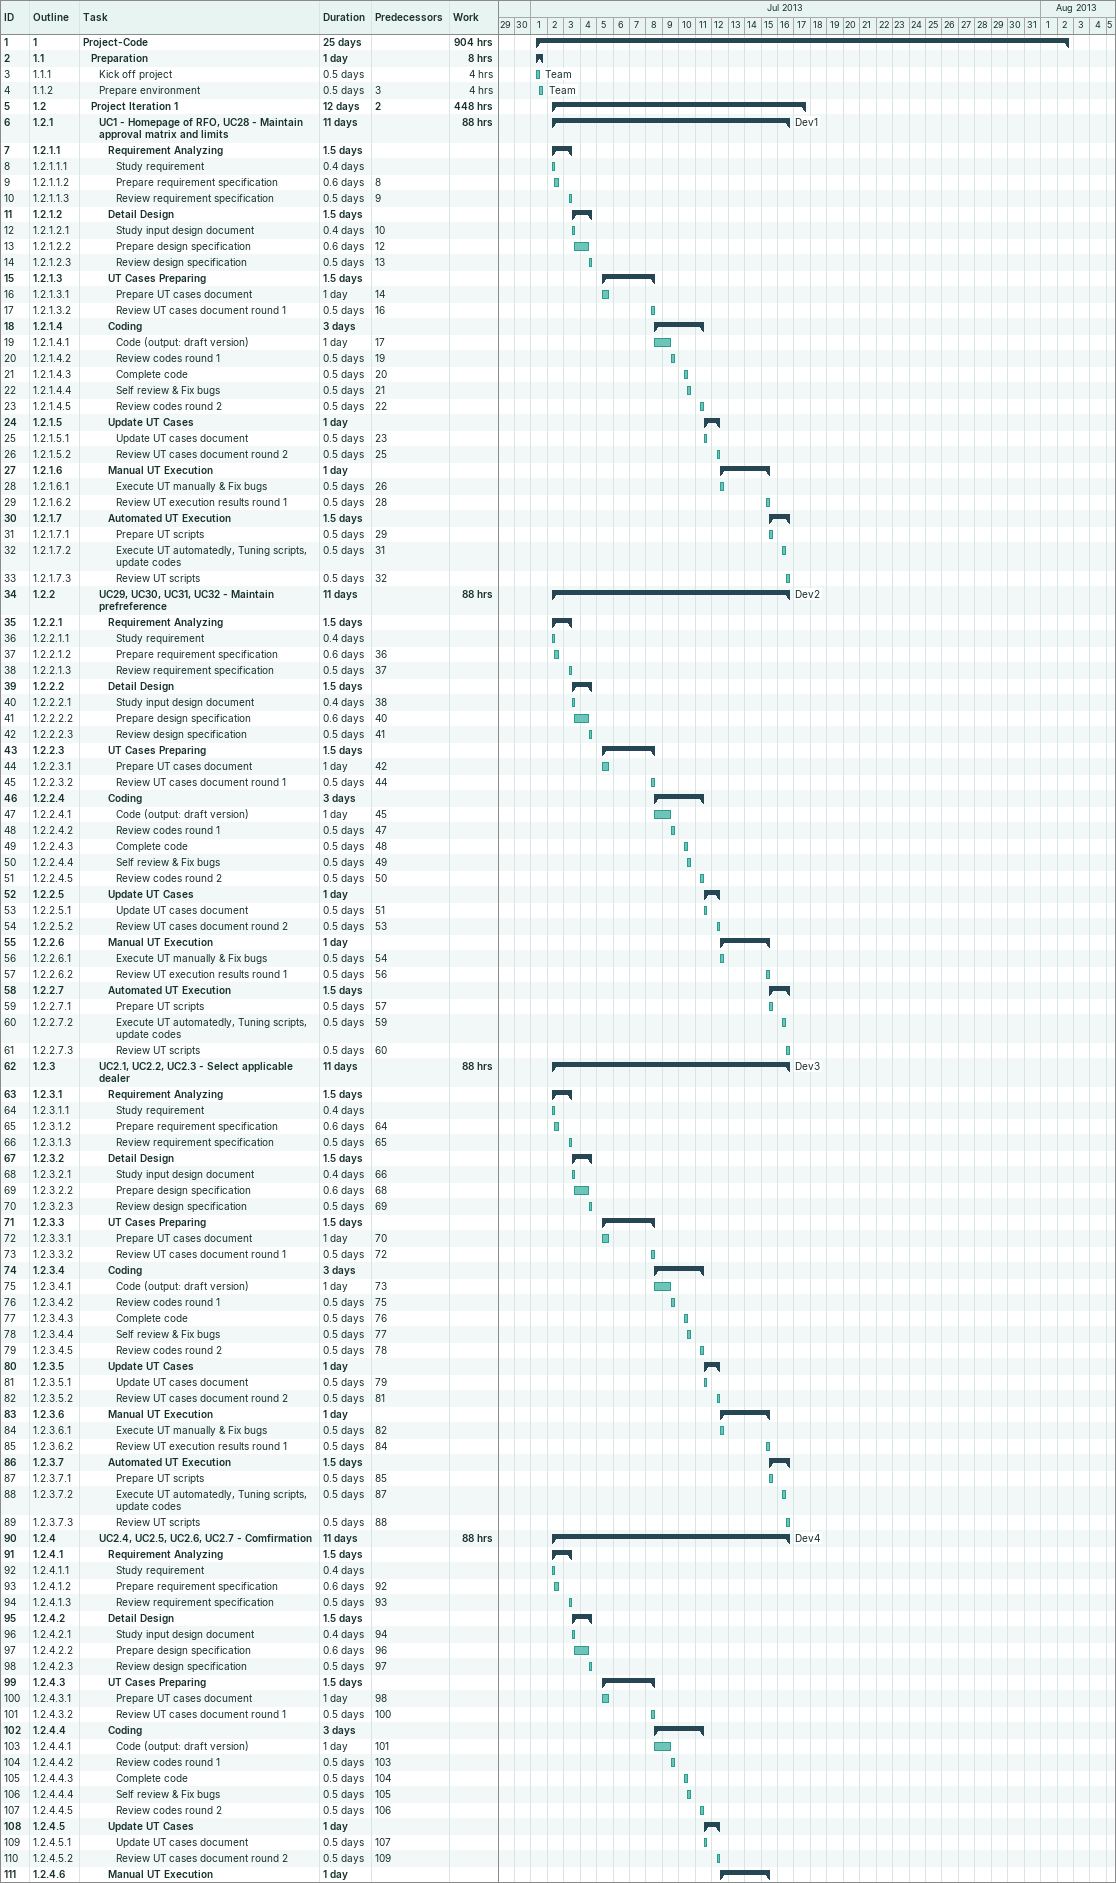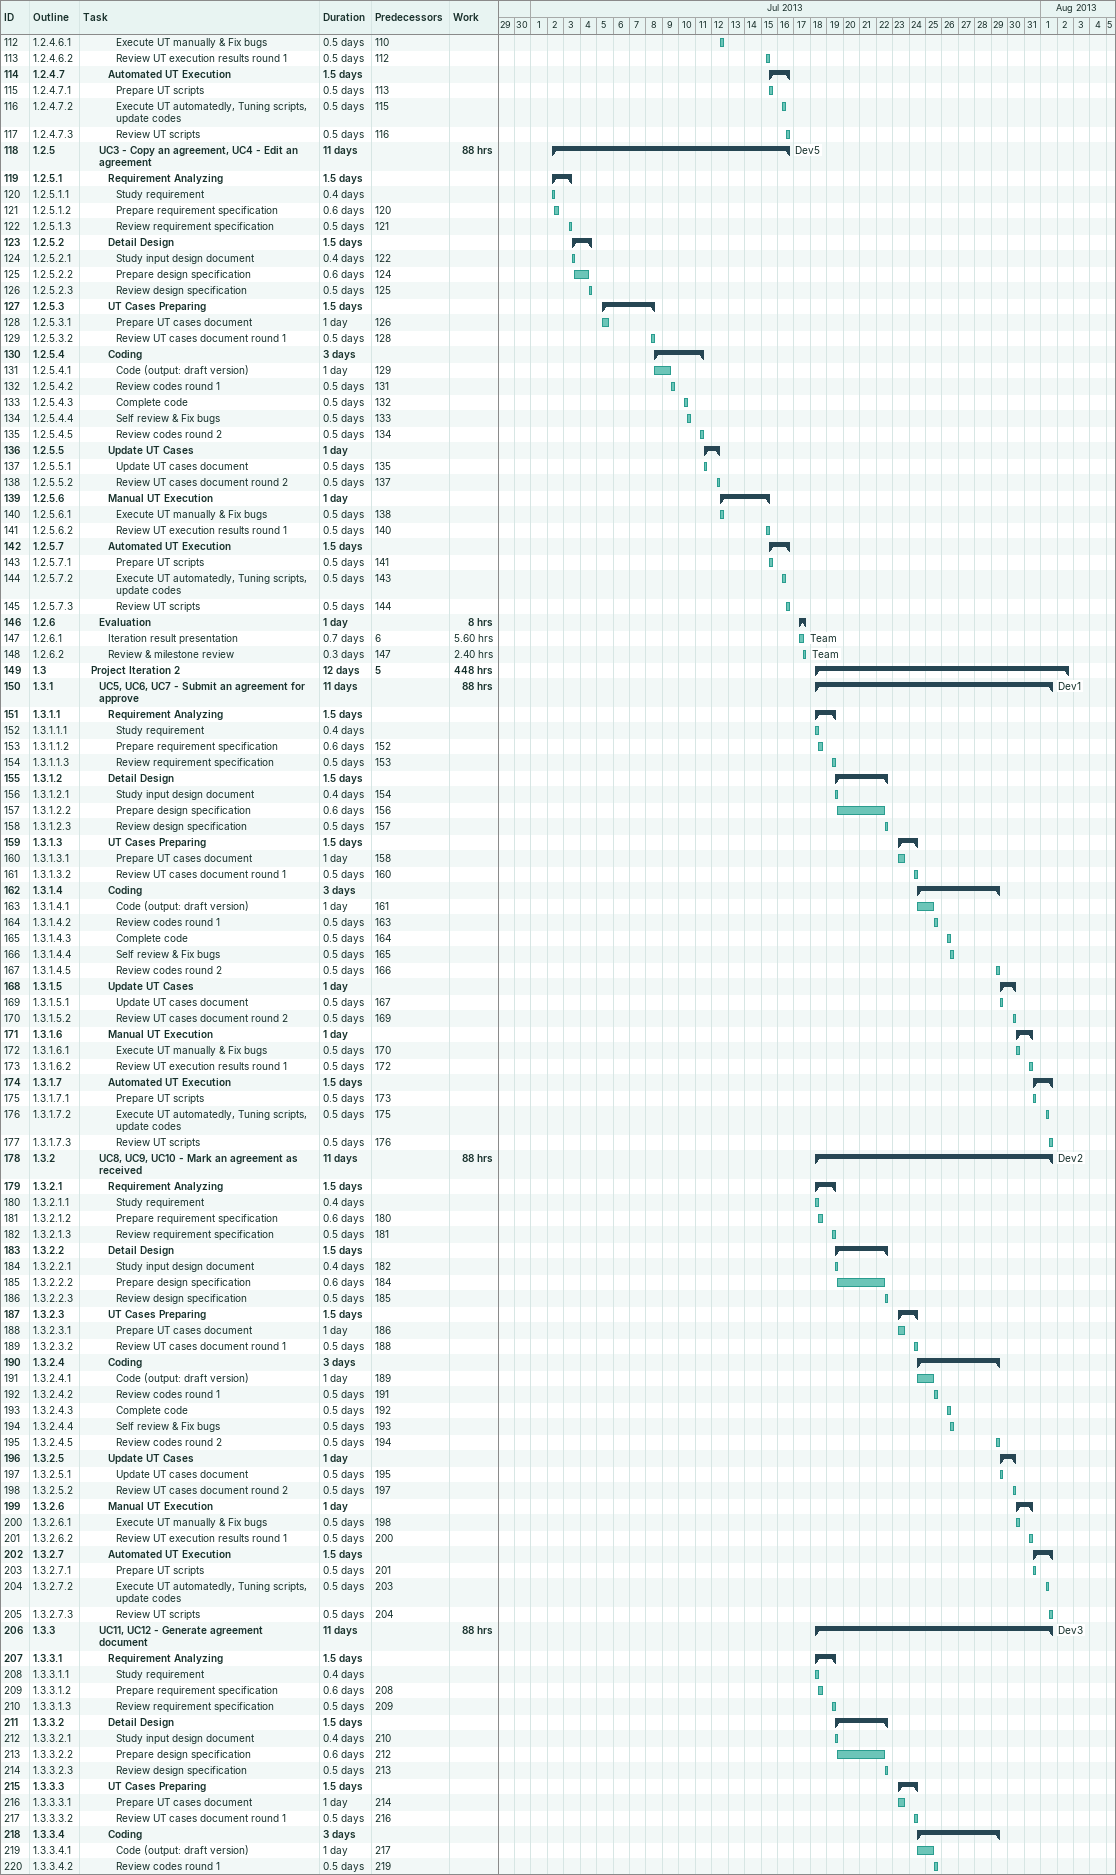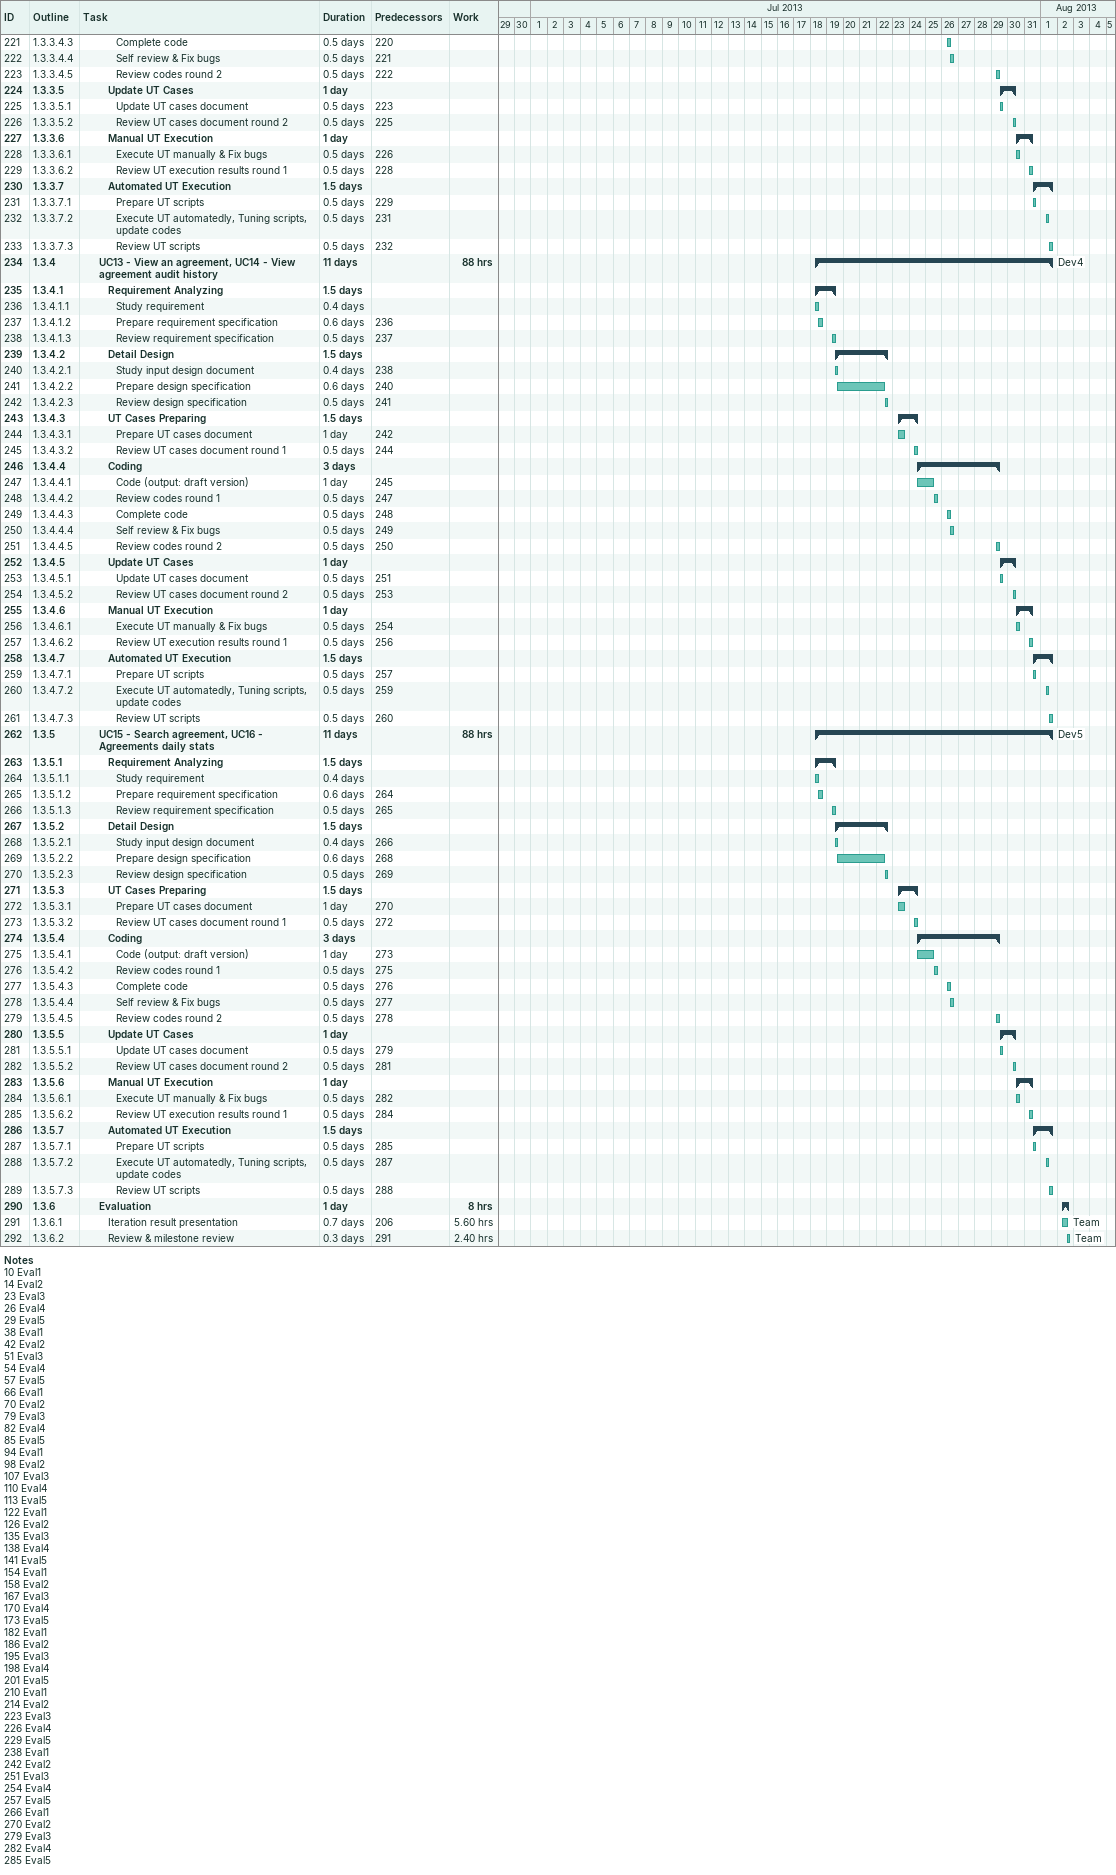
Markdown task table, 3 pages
| ID | WBS | Task | Duration | Start | Finish | Predecessors | Resources | Work (h) |
|---|---|---|---|---|---|---|---|---|
| 1 | 1 | **Project-Code** | 25d | 2013-07-01 | 2013-08-02 |  |  | 904 |
| 2 | 1.1 | **Preparation** | 1d | 2013-07-01 | 2013-07-01 |  |  | 8 |
| 3 | 1.1.1 | Kick off project | 0.5d | 2013-07-01 | 2013-07-01 |  | Team | 4 |
| 4 | 1.1.2 | Prepare environment | 0.5d | 2013-07-01 | 2013-07-01 | 3 | Team | 4 |
| 5 | 1.2 | **Project Iteration 1** | 12d | 2013-07-02 | 2013-07-17 | 2 |  | 448 |
| 6 | 1.2.1 | **UC1 - Homepage of RFO, UC28 - Maintain approval matrix and limits** | 11d | 2013-07-02 | 2013-07-16 |  | Dev1 | 88 |
| 7 | 1.2.1.1 | **Requirement Analyzing** | 1.5d | 2013-07-02 | 2013-07-03 |  |  |  |
| 8 | 1.2.1.1.1 | Study requirement | 0.4d | 2013-07-02 | 2013-07-02 |  |  |  |
| 9 | 1.2.1.1.2 | Prepare requirement specification | 0.6d | 2013-07-02 | 2013-07-02 | 8 |  |  |
| 10 | 1.2.1.1.3 | Review requirement specification | 0.5d | 2013-07-03 | 2013-07-03 | 9 |  |  |
| 11 | 1.2.1.2 | **Detail Design** | 1.5d | 2013-07-03 | 2013-07-04 |  |  |  |
| 12 | 1.2.1.2.1 | Study input design document | 0.4d | 2013-07-03 | 2013-07-03 | 10 |  |  |
| 13 | 1.2.1.2.2 | Prepare design specification | 0.6d | 2013-07-03 | 2013-07-04 | 12 |  |  |
| 14 | 1.2.1.2.3 | Review design specification | 0.5d | 2013-07-04 | 2013-07-04 | 13 |  |  |
| 15 | 1.2.1.3 | **UT Cases Preparing** | 1.5d | 2013-07-05 | 2013-07-08 |  |  |  |
| 16 | 1.2.1.3.1 | Prepare UT cases document | 1d | 2013-07-05 | 2013-07-05 | 14 |  |  |
| 17 | 1.2.1.3.2 | Review UT cases document round 1 | 0.5d | 2013-07-08 | 2013-07-08 | 16 |  |  |
| 18 | 1.2.1.4 | **Coding** | 3d | 2013-07-08 | 2013-07-11 |  |  |  |
| 19 | 1.2.1.4.1 | Code (output: draft version) | 1d | 2013-07-08 | 2013-07-09 | 17 |  |  |
| 20 | 1.2.1.4.2 | Review codes round 1 | 0.5d | 2013-07-09 | 2013-07-09 | 19 |  |  |
| 21 | 1.2.1.4.3 | Complete code | 0.5d | 2013-07-10 | 2013-07-10 | 20 |  |  |
| 22 | 1.2.1.4.4 | Self review & Fix bugs | 0.5d | 2013-07-10 | 2013-07-10 | 21 |  |  |
| 23 | 1.2.1.4.5 | Review codes round 2 | 0.5d | 2013-07-11 | 2013-07-11 | 22 |  |  |
| 24 | 1.2.1.5 | **Update UT Cases** | 1d | 2013-07-11 | 2013-07-12 |  |  |  |
| 25 | 1.2.1.5.1 | Update UT cases document | 0.5d | 2013-07-11 | 2013-07-11 | 23 |  |  |
| 26 | 1.2.1.5.2 | Review UT cases document round 2 | 0.5d | 2013-07-12 | 2013-07-12 | 25 |  |  |
| 27 | 1.2.1.6 | **Manual UT Execution** | 1d | 2013-07-12 | 2013-07-15 |  |  |  |
| 28 | 1.2.1.6.1 | Execute UT manually & Fix bugs | 0.5d | 2013-07-12 | 2013-07-12 | 26 |  |  |
| 29 | 1.2.1.6.2 | Review UT execution results round 1 | 0.5d | 2013-07-15 | 2013-07-15 | 28 |  |  |
| 30 | 1.2.1.7 | **Automated UT Execution** | 1.5d | 2013-07-15 | 2013-07-16 |  |  |  |
| 31 | 1.2.1.7.1 | Prepare UT scripts | 0.5d | 2013-07-15 | 2013-07-15 | 29 |  |  |
| 32 | 1.2.1.7.2 | Execute UT automatedly, Tuning scripts, update codes | 0.5d | 2013-07-16 | 2013-07-16 | 31 |  |  |
| 33 | 1.2.1.7.3 | Review UT scripts | 0.5d | 2013-07-16 | 2013-07-16 | 32 |  |  |
| 34 | 1.2.2 | **UC29, UC30, UC31, UC32 - Maintain prefreference** | 11d | 2013-07-02 | 2013-07-16 |  | Dev2 | 88 |
| 35 | 1.2.2.1 | **Requirement Analyzing** | 1.5d | 2013-07-02 | 2013-07-03 |  |  |  |
| 36 | 1.2.2.1.1 | Study requirement | 0.4d | 2013-07-02 | 2013-07-02 |  |  |  |
| 37 | 1.2.2.1.2 | Prepare requirement specification | 0.6d | 2013-07-02 | 2013-07-02 | 36 |  |  |
| 38 | 1.2.2.1.3 | Review requirement specification | 0.5d | 2013-07-03 | 2013-07-03 | 37 |  |  |
| 39 | 1.2.2.2 | **Detail Design** | 1.5d | 2013-07-03 | 2013-07-04 |  |  |  |
| 40 | 1.2.2.2.1 | Study input design document | 0.4d | 2013-07-03 | 2013-07-03 | 38 |  |  |
| 41 | 1.2.2.2.2 | Prepare design specification | 0.6d | 2013-07-03 | 2013-07-04 | 40 |  |  |
| 42 | 1.2.2.2.3 | Review design specification | 0.5d | 2013-07-04 | 2013-07-04 | 41 |  |  |
| 43 | 1.2.2.3 | **UT Cases Preparing** | 1.5d | 2013-07-05 | 2013-07-08 |  |  |  |
| 44 | 1.2.2.3.1 | Prepare UT cases document | 1d | 2013-07-05 | 2013-07-05 | 42 |  |  |
| 45 | 1.2.2.3.2 | Review UT cases document round 1 | 0.5d | 2013-07-08 | 2013-07-08 | 44 |  |  |
| 46 | 1.2.2.4 | **Coding** | 3d | 2013-07-08 | 2013-07-11 |  |  |  |
| 47 | 1.2.2.4.1 | Code (output: draft version) | 1d | 2013-07-08 | 2013-07-09 | 45 |  |  |
| 48 | 1.2.2.4.2 | Review codes round 1 | 0.5d | 2013-07-09 | 2013-07-09 | 47 |  |  |
| 49 | 1.2.2.4.3 | Complete code | 0.5d | 2013-07-10 | 2013-07-10 | 48 |  |  |
| 50 | 1.2.2.4.4 | Self review & Fix bugs | 0.5d | 2013-07-10 | 2013-07-10 | 49 |  |  |
| 51 | 1.2.2.4.5 | Review codes round 2 | 0.5d | 2013-07-11 | 2013-07-11 | 50 |  |  |
| 52 | 1.2.2.5 | **Update UT Cases** | 1d | 2013-07-11 | 2013-07-12 |  |  |  |
| 53 | 1.2.2.5.1 | Update UT cases document | 0.5d | 2013-07-11 | 2013-07-11 | 51 |  |  |
| 54 | 1.2.2.5.2 | Review UT cases document round 2 | 0.5d | 2013-07-12 | 2013-07-12 | 53 |  |  |
| 55 | 1.2.2.6 | **Manual UT Execution** | 1d | 2013-07-12 | 2013-07-15 |  |  |  |
| 56 | 1.2.2.6.1 | Execute UT manually & Fix bugs | 0.5d | 2013-07-12 | 2013-07-12 | 54 |  |  |
| 57 | 1.2.2.6.2 | Review UT execution results round 1 | 0.5d | 2013-07-15 | 2013-07-15 | 56 |  |  |
| 58 | 1.2.2.7 | **Automated UT Execution** | 1.5d | 2013-07-15 | 2013-07-16 |  |  |  |
| 59 | 1.2.2.7.1 | Prepare UT scripts | 0.5d | 2013-07-15 | 2013-07-15 | 57 |  |  |
| 60 | 1.2.2.7.2 | Execute UT automatedly, Tuning scripts, update codes | 0.5d | 2013-07-16 | 2013-07-16 | 59 |  |  |
| 61 | 1.2.2.7.3 | Review UT scripts | 0.5d | 2013-07-16 | 2013-07-16 | 60 |  |  |
| 62 | 1.2.3 | **UC2.1, UC2.2, UC2.3 - Select applicable dealer** | 11d | 2013-07-02 | 2013-07-16 |  | Dev3 | 88 |
| 63 | 1.2.3.1 | **Requirement Analyzing** | 1.5d | 2013-07-02 | 2013-07-03 |  |  |  |
| 64 | 1.2.3.1.1 | Study requirement | 0.4d | 2013-07-02 | 2013-07-02 |  |  |  |
| 65 | 1.2.3.1.2 | Prepare requirement specification | 0.6d | 2013-07-02 | 2013-07-02 | 64 |  |  |
| 66 | 1.2.3.1.3 | Review requirement specification | 0.5d | 2013-07-03 | 2013-07-03 | 65 |  |  |
| 67 | 1.2.3.2 | **Detail Design** | 1.5d | 2013-07-03 | 2013-07-04 |  |  |  |
| 68 | 1.2.3.2.1 | Study input design document | 0.4d | 2013-07-03 | 2013-07-03 | 66 |  |  |
| 69 | 1.2.3.2.2 | Prepare design specification | 0.6d | 2013-07-03 | 2013-07-04 | 68 |  |  |
| 70 | 1.2.3.2.3 | Review design specification | 0.5d | 2013-07-04 | 2013-07-04 | 69 |  |  |
| 71 | 1.2.3.3 | **UT Cases Preparing** | 1.5d | 2013-07-05 | 2013-07-08 |  |  |  |
| 72 | 1.2.3.3.1 | Prepare UT cases document | 1d | 2013-07-05 | 2013-07-05 | 70 |  |  |
| 73 | 1.2.3.3.2 | Review UT cases document round 1 | 0.5d | 2013-07-08 | 2013-07-08 | 72 |  |  |
| 74 | 1.2.3.4 | **Coding** | 3d | 2013-07-08 | 2013-07-11 |  |  |  |
| 75 | 1.2.3.4.1 | Code (output: draft version) | 1d | 2013-07-08 | 2013-07-09 | 73 |  |  |
| 76 | 1.2.3.4.2 | Review codes round 1 | 0.5d | 2013-07-09 | 2013-07-09 | 75 |  |  |
| 77 | 1.2.3.4.3 | Complete code | 0.5d | 2013-07-10 | 2013-07-10 | 76 |  |  |
| 78 | 1.2.3.4.4 | Self review & Fix bugs | 0.5d | 2013-07-10 | 2013-07-10 | 77 |  |  |
| 79 | 1.2.3.4.5 | Review codes round 2 | 0.5d | 2013-07-11 | 2013-07-11 | 78 |  |  |
| 80 | 1.2.3.5 | **Update UT Cases** | 1d | 2013-07-11 | 2013-07-12 |  |  |  |
| 81 | 1.2.3.5.1 | Update UT cases document | 0.5d | 2013-07-11 | 2013-07-11 | 79 |  |  |
| 82 | 1.2.3.5.2 | Review UT cases document round 2 | 0.5d | 2013-07-12 | 2013-07-12 | 81 |  |  |
| 83 | 1.2.3.6 | **Manual UT Execution** | 1d | 2013-07-12 | 2013-07-15 |  |  |  |
| 84 | 1.2.3.6.1 | Execute UT manually & Fix bugs | 0.5d | 2013-07-12 | 2013-07-12 | 82 |  |  |
| 85 | 1.2.3.6.2 | Review UT execution results round 1 | 0.5d | 2013-07-15 | 2013-07-15 | 84 |  |  |
| 86 | 1.2.3.7 | **Automated UT Execution** | 1.5d | 2013-07-15 | 2013-07-16 |  |  |  |
| 87 | 1.2.3.7.1 | Prepare UT scripts | 0.5d | 2013-07-15 | 2013-07-15 | 85 |  |  |
| 88 | 1.2.3.7.2 | Execute UT automatedly, Tuning scripts, update codes | 0.5d | 2013-07-16 | 2013-07-16 | 87 |  |  |
| 89 | 1.2.3.7.3 | Review UT scripts | 0.5d | 2013-07-16 | 2013-07-16 | 88 |  |  |
| 90 | 1.2.4 | **UC2.4, UC2.5, UC2.6, UC2.7 - Comfirmation** | 11d | 2013-07-02 | 2013-07-16 |  | Dev4 | 88 |
| 91 | 1.2.4.1 | **Requirement Analyzing** | 1.5d | 2013-07-02 | 2013-07-03 |  |  |  |
| 92 | 1.2.4.1.1 | Study requirement | 0.4d | 2013-07-02 | 2013-07-02 |  |  |  |
| 93 | 1.2.4.1.2 | Prepare requirement specification | 0.6d | 2013-07-02 | 2013-07-02 | 92 |  |  |
| 94 | 1.2.4.1.3 | Review requirement specification | 0.5d | 2013-07-03 | 2013-07-03 | 93 |  |  |
| 95 | 1.2.4.2 | **Detail Design** | 1.5d | 2013-07-03 | 2013-07-04 |  |  |  |
| 96 | 1.2.4.2.1 | Study input design document | 0.4d | 2013-07-03 | 2013-07-03 | 94 |  |  |
| 97 | 1.2.4.2.2 | Prepare design specification | 0.6d | 2013-07-03 | 2013-07-04 | 96 |  |  |
| 98 | 1.2.4.2.3 | Review design specification | 0.5d | 2013-07-04 | 2013-07-04 | 97 |  |  |
| 99 | 1.2.4.3 | **UT Cases Preparing** | 1.5d | 2013-07-05 | 2013-07-08 |  |  |  |
| 100 | 1.2.4.3.1 | Prepare UT cases document | 1d | 2013-07-05 | 2013-07-05 | 98 |  |  |
| 101 | 1.2.4.3.2 | Review UT cases document round 1 | 0.5d | 2013-07-08 | 2013-07-08 | 100 |  |  |
| 102 | 1.2.4.4 | **Coding** | 3d | 2013-07-08 | 2013-07-11 |  |  |  |
| 103 | 1.2.4.4.1 | Code (output: draft version) | 1d | 2013-07-08 | 2013-07-09 | 101 |  |  |
| 104 | 1.2.4.4.2 | Review codes round 1 | 0.5d | 2013-07-09 | 2013-07-09 | 103 |  |  |
| 105 | 1.2.4.4.3 | Complete code | 0.5d | 2013-07-10 | 2013-07-10 | 104 |  |  |
| 106 | 1.2.4.4.4 | Self review & Fix bugs | 0.5d | 2013-07-10 | 2013-07-10 | 105 |  |  |
| 107 | 1.2.4.4.5 | Review codes round 2 | 0.5d | 2013-07-11 | 2013-07-11 | 106 |  |  |
| 108 | 1.2.4.5 | **Update UT Cases** | 1d | 2013-07-11 | 2013-07-12 |  |  |  |
| 109 | 1.2.4.5.1 | Update UT cases document | 0.5d | 2013-07-11 | 2013-07-11 | 107 |  |  |
| 110 | 1.2.4.5.2 | Review UT cases document round 2 | 0.5d | 2013-07-12 | 2013-07-12 | 109 |  |  |
| 111 | 1.2.4.6 | **Manual UT Execution** | 1d | 2013-07-12 | 2013-07-15 |  |  |  |
| 112 | 1.2.4.6.1 | Execute UT manually & Fix bugs | 0.5d | 2013-07-12 | 2013-07-12 | 110 |  |  |
| 113 | 1.2.4.6.2 | Review UT execution results round 1 | 0.5d | 2013-07-15 | 2013-07-15 | 112 |  |  |
| 114 | 1.2.4.7 | **Automated UT Execution** | 1.5d | 2013-07-15 | 2013-07-16 |  |  |  |
| 115 | 1.2.4.7.1 | Prepare UT scripts | 0.5d | 2013-07-15 | 2013-07-15 | 113 |  |  |
| 116 | 1.2.4.7.2 | Execute UT automatedly, Tuning scripts, update codes | 0.5d | 2013-07-16 | 2013-07-16 | 115 |  |  |
| 117 | 1.2.4.7.3 | Review UT scripts | 0.5d | 2013-07-16 | 2013-07-16 | 116 |  |  |
| 118 | 1.2.5 | **UC3 - Copy an agreement, UC4 - Edit an agreement** | 11d | 2013-07-02 | 2013-07-16 |  | Dev5 | 88 |
| 119 | 1.2.5.1 | **Requirement Analyzing** | 1.5d | 2013-07-02 | 2013-07-03 |  |  |  |
| 120 | 1.2.5.1.1 | Study requirement | 0.4d | 2013-07-02 | 2013-07-02 |  |  |  |
| 121 | 1.2.5.1.2 | Prepare requirement specification | 0.6d | 2013-07-02 | 2013-07-02 | 120 |  |  |
| 122 | 1.2.5.1.3 | Review requirement specification | 0.5d | 2013-07-03 | 2013-07-03 | 121 |  |  |
| 123 | 1.2.5.2 | **Detail Design** | 1.5d | 2013-07-03 | 2013-07-04 |  |  |  |
| 124 | 1.2.5.2.1 | Study input design document | 0.4d | 2013-07-03 | 2013-07-03 | 122 |  |  |
| 125 | 1.2.5.2.2 | Prepare design specification | 0.6d | 2013-07-03 | 2013-07-04 | 124 |  |  |
| 126 | 1.2.5.2.3 | Review design specification | 0.5d | 2013-07-04 | 2013-07-04 | 125 |  |  |
| 127 | 1.2.5.3 | **UT Cases Preparing** | 1.5d | 2013-07-05 | 2013-07-08 |  |  |  |
| 128 | 1.2.5.3.1 | Prepare UT cases document | 1d | 2013-07-05 | 2013-07-05 | 126 |  |  |
| 129 | 1.2.5.3.2 | Review UT cases document round 1 | 0.5d | 2013-07-08 | 2013-07-08 | 128 |  |  |
| 130 | 1.2.5.4 | **Coding** | 3d | 2013-07-08 | 2013-07-11 |  |  |  |
| 131 | 1.2.5.4.1 | Code (output: draft version) | 1d | 2013-07-08 | 2013-07-09 | 129 |  |  |
| 132 | 1.2.5.4.2 | Review codes round 1 | 0.5d | 2013-07-09 | 2013-07-09 | 131 |  |  |
| 133 | 1.2.5.4.3 | Complete code | 0.5d | 2013-07-10 | 2013-07-10 | 132 |  |  |
| 134 | 1.2.5.4.4 | Self review & Fix bugs | 0.5d | 2013-07-10 | 2013-07-10 | 133 |  |  |
| 135 | 1.2.5.4.5 | Review codes round 2 | 0.5d | 2013-07-11 | 2013-07-11 | 134 |  |  |
| 136 | 1.2.5.5 | **Update UT Cases** | 1d | 2013-07-11 | 2013-07-12 |  |  |  |
| 137 | 1.2.5.5.1 | Update UT cases document | 0.5d | 2013-07-11 | 2013-07-11 | 135 |  |  |
| 138 | 1.2.5.5.2 | Review UT cases document round 2 | 0.5d | 2013-07-12 | 2013-07-12 | 137 |  |  |
| 139 | 1.2.5.6 | **Manual UT Execution** | 1d | 2013-07-12 | 2013-07-15 |  |  |  |
| 140 | 1.2.5.6.1 | Execute UT manually & Fix bugs | 0.5d | 2013-07-12 | 2013-07-12 | 138 |  |  |
| 141 | 1.2.5.6.2 | Review UT execution results round 1 | 0.5d | 2013-07-15 | 2013-07-15 | 140 |  |  |
| 142 | 1.2.5.7 | **Automated UT Execution** | 1.5d | 2013-07-15 | 2013-07-16 |  |  |  |
| 143 | 1.2.5.7.1 | Prepare UT scripts | 0.5d | 2013-07-15 | 2013-07-15 | 141 |  |  |
| 144 | 1.2.5.7.2 | Execute UT automatedly, Tuning scripts, update codes | 0.5d | 2013-07-16 | 2013-07-16 | 143 |  |  |
| 145 | 1.2.5.7.3 | Review UT scripts | 0.5d | 2013-07-16 | 2013-07-16 | 144 |  |  |
| 146 | 1.2.6 | **Evaluation** | 1d | 2013-07-17 | 2013-07-17 |  |  | 8 |
| 147 | 1.2.6.1 | Iteration result presentation | 0.7d | 2013-07-17 | 2013-07-17 | 6 | Team | 5.60 |
| 148 | 1.2.6.2 | Review & milestone review | 0.3d | 2013-07-17 | 2013-07-17 | 147 | Team | 2.40 |
| 149 | 1.3 | **Project Iteration 2** | 12d | 2013-07-18 | 2013-08-02 | 5 |  | 448 |
| 150 | 1.3.1 | **UC5, UC6, UC7 - Submit an agreement for approve** | 11d | 2013-07-18 | 2013-08-01 |  | Dev1 | 88 |
| 151 | 1.3.1.1 | **Requirement Analyzing** | 1.5d | 2013-07-18 | 2013-07-19 |  |  |  |
| 152 | 1.3.1.1.1 | Study requirement | 0.4d | 2013-07-18 | 2013-07-18 |  |  |  |
| 153 | 1.3.1.1.2 | Prepare requirement specification | 0.6d | 2013-07-18 | 2013-07-18 | 152 |  |  |
| 154 | 1.3.1.1.3 | Review requirement specification | 0.5d | 2013-07-19 | 2013-07-19 | 153 |  |  |
| 155 | 1.3.1.2 | **Detail Design** | 1.5d | 2013-07-19 | 2013-07-22 |  |  |  |
| 156 | 1.3.1.2.1 | Study input design document | 0.4d | 2013-07-19 | 2013-07-19 | 154 |  |  |
| 157 | 1.3.1.2.2 | Prepare design specification | 0.6d | 2013-07-19 | 2013-07-22 | 156 |  |  |
| 158 | 1.3.1.2.3 | Review design specification | 0.5d | 2013-07-22 | 2013-07-22 | 157 |  |  |
| 159 | 1.3.1.3 | **UT Cases Preparing** | 1.5d | 2013-07-23 | 2013-07-24 |  |  |  |
| 160 | 1.3.1.3.1 | Prepare UT cases document | 1d | 2013-07-23 | 2013-07-23 | 158 |  |  |
| 161 | 1.3.1.3.2 | Review UT cases document round 1 | 0.5d | 2013-07-24 | 2013-07-24 | 160 |  |  |
| 162 | 1.3.1.4 | **Coding** | 3d | 2013-07-24 | 2013-07-29 |  |  |  |
| 163 | 1.3.1.4.1 | Code (output: draft version) | 1d | 2013-07-24 | 2013-07-25 | 161 |  |  |
| 164 | 1.3.1.4.2 | Review codes round 1 | 0.5d | 2013-07-25 | 2013-07-25 | 163 |  |  |
| 165 | 1.3.1.4.3 | Complete code | 0.5d | 2013-07-26 | 2013-07-26 | 164 |  |  |
| 166 | 1.3.1.4.4 | Self review & Fix bugs | 0.5d | 2013-07-26 | 2013-07-26 | 165 |  |  |
| 167 | 1.3.1.4.5 | Review codes round 2 | 0.5d | 2013-07-29 | 2013-07-29 | 166 |  |  |
| 168 | 1.3.1.5 | **Update UT Cases** | 1d | 2013-07-29 | 2013-07-30 |  |  |  |
| 169 | 1.3.1.5.1 | Update UT cases document | 0.5d | 2013-07-29 | 2013-07-29 | 167 |  |  |
| 170 | 1.3.1.5.2 | Review UT cases document round 2 | 0.5d | 2013-07-30 | 2013-07-30 | 169 |  |  |
| 171 | 1.3.1.6 | **Manual UT Execution** | 1d | 2013-07-30 | 2013-07-31 |  |  |  |
| 172 | 1.3.1.6.1 | Execute UT manually & Fix bugs | 0.5d | 2013-07-30 | 2013-07-30 | 170 |  |  |
| 173 | 1.3.1.6.2 | Review UT execution results round 1 | 0.5d | 2013-07-31 | 2013-07-31 | 172 |  |  |
| 174 | 1.3.1.7 | **Automated UT Execution** | 1.5d | 2013-07-31 | 2013-08-01 |  |  |  |
| 175 | 1.3.1.7.1 | Prepare UT scripts | 0.5d | 2013-07-31 | 2013-07-31 | 173 |  |  |
| 176 | 1.3.1.7.2 | Execute UT automatedly, Tuning scripts, update codes | 0.5d | 2013-08-01 | 2013-08-01 | 175 |  |  |
| 177 | 1.3.1.7.3 | Review UT scripts | 0.5d | 2013-08-01 | 2013-08-01 | 176 |  |  |
| 178 | 1.3.2 | **UC8, UC9, UC10 - Mark an agreement as received** | 11d | 2013-07-18 | 2013-08-01 |  | Dev2 | 88 |
| 179 | 1.3.2.1 | **Requirement Analyzing** | 1.5d | 2013-07-18 | 2013-07-19 |  |  |  |
| 180 | 1.3.2.1.1 | Study requirement | 0.4d | 2013-07-18 | 2013-07-18 |  |  |  |
| 181 | 1.3.2.1.2 | Prepare requirement specification | 0.6d | 2013-07-18 | 2013-07-18 | 180 |  |  |
| 182 | 1.3.2.1.3 | Review requirement specification | 0.5d | 2013-07-19 | 2013-07-19 | 181 |  |  |
| 183 | 1.3.2.2 | **Detail Design** | 1.5d | 2013-07-19 | 2013-07-22 |  |  |  |
| 184 | 1.3.2.2.1 | Study input design document | 0.4d | 2013-07-19 | 2013-07-19 | 182 |  |  |
| 185 | 1.3.2.2.2 | Prepare design specification | 0.6d | 2013-07-19 | 2013-07-22 | 184 |  |  |
| 186 | 1.3.2.2.3 | Review design specification | 0.5d | 2013-07-22 | 2013-07-22 | 185 |  |  |
| 187 | 1.3.2.3 | **UT Cases Preparing** | 1.5d | 2013-07-23 | 2013-07-24 |  |  |  |
| 188 | 1.3.2.3.1 | Prepare UT cases document | 1d | 2013-07-23 | 2013-07-23 | 186 |  |  |
| 189 | 1.3.2.3.2 | Review UT cases document round 1 | 0.5d | 2013-07-24 | 2013-07-24 | 188 |  |  |
| 190 | 1.3.2.4 | **Coding** | 3d | 2013-07-24 | 2013-07-29 |  |  |  |
| 191 | 1.3.2.4.1 | Code (output: draft version) | 1d | 2013-07-24 | 2013-07-25 | 189 |  |  |
| 192 | 1.3.2.4.2 | Review codes round 1 | 0.5d | 2013-07-25 | 2013-07-25 | 191 |  |  |
| 193 | 1.3.2.4.3 | Complete code | 0.5d | 2013-07-26 | 2013-07-26 | 192 |  |  |
| 194 | 1.3.2.4.4 | Self review & Fix bugs | 0.5d | 2013-07-26 | 2013-07-26 | 193 |  |  |
| 195 | 1.3.2.4.5 | Review codes round 2 | 0.5d | 2013-07-29 | 2013-07-29 | 194 |  |  |
| 196 | 1.3.2.5 | **Update UT Cases** | 1d | 2013-07-29 | 2013-07-30 |  |  |  |
| 197 | 1.3.2.5.1 | Update UT cases document | 0.5d | 2013-07-29 | 2013-07-29 | 195 |  |  |
| 198 | 1.3.2.5.2 | Review UT cases document round 2 | 0.5d | 2013-07-30 | 2013-07-30 | 197 |  |  |
| 199 | 1.3.2.6 | **Manual UT Execution** | 1d | 2013-07-30 | 2013-07-31 |  |  |  |
| 200 | 1.3.2.6.1 | Execute UT manually & Fix bugs | 0.5d | 2013-07-30 | 2013-07-30 | 198 |  |  |
| 201 | 1.3.2.6.2 | Review UT execution results round 1 | 0.5d | 2013-07-31 | 2013-07-31 | 200 |  |  |
| 202 | 1.3.2.7 | **Automated UT Execution** | 1.5d | 2013-07-31 | 2013-08-01 |  |  |  |
| 203 | 1.3.2.7.1 | Prepare UT scripts | 0.5d | 2013-07-31 | 2013-07-31 | 201 |  |  |
| 204 | 1.3.2.7.2 | Execute UT automatedly, Tuning scripts, update codes | 0.5d | 2013-08-01 | 2013-08-01 | 203 |  |  |
| 205 | 1.3.2.7.3 | Review UT scripts | 0.5d | 2013-08-01 | 2013-08-01 | 204 |  |  |
| 206 | 1.3.3 | **UC11, UC12 - Generate agreement document** | 11d | 2013-07-18 | 2013-08-01 |  | Dev3 | 88 |
| 207 | 1.3.3.1 | **Requirement Analyzing** | 1.5d | 2013-07-18 | 2013-07-19 |  |  |  |
| 208 | 1.3.3.1.1 | Study requirement | 0.4d | 2013-07-18 | 2013-07-18 |  |  |  |
| 209 | 1.3.3.1.2 | Prepare requirement specification | 0.6d | 2013-07-18 | 2013-07-18 | 208 |  |  |
| 210 | 1.3.3.1.3 | Review requirement specification | 0.5d | 2013-07-19 | 2013-07-19 | 209 |  |  |
| 211 | 1.3.3.2 | **Detail Design** | 1.5d | 2013-07-19 | 2013-07-22 |  |  |  |
| 212 | 1.3.3.2.1 | Study input design document | 0.4d | 2013-07-19 | 2013-07-19 | 210 |  |  |
| 213 | 1.3.3.2.2 | Prepare design specification | 0.6d | 2013-07-19 | 2013-07-22 | 212 |  |  |
| 214 | 1.3.3.2.3 | Review design specification | 0.5d | 2013-07-22 | 2013-07-22 | 213 |  |  |
| 215 | 1.3.3.3 | **UT Cases Preparing** | 1.5d | 2013-07-23 | 2013-07-24 |  |  |  |
| 216 | 1.3.3.3.1 | Prepare UT cases document | 1d | 2013-07-23 | 2013-07-23 | 214 |  |  |
| 217 | 1.3.3.3.2 | Review UT cases document round 1 | 0.5d | 2013-07-24 | 2013-07-24 | 216 |  |  |
| 218 | 1.3.3.4 | **Coding** | 3d | 2013-07-24 | 2013-07-29 |  |  |  |
| 219 | 1.3.3.4.1 | Code (output: draft version) | 1d | 2013-07-24 | 2013-07-25 | 217 |  |  |
| 220 | 1.3.3.4.2 | Review codes round 1 | 0.5d | 2013-07-25 | 2013-07-25 | 219 |  |  |
| 221 | 1.3.3.4.3 | Complete code | 0.5d | 2013-07-26 | 2013-07-26 | 220 |  |  |
| 222 | 1.3.3.4.4 | Self review & Fix bugs | 0.5d | 2013-07-26 | 2013-07-26 | 221 |  |  |
| 223 | 1.3.3.4.5 | Review codes round 2 | 0.5d | 2013-07-29 | 2013-07-29 | 222 |  |  |
| 224 | 1.3.3.5 | **Update UT Cases** | 1d | 2013-07-29 | 2013-07-30 |  |  |  |
| 225 | 1.3.3.5.1 | Update UT cases document | 0.5d | 2013-07-29 | 2013-07-29 | 223 |  |  |
| 226 | 1.3.3.5.2 | Review UT cases document round 2 | 0.5d | 2013-07-30 | 2013-07-30 | 225 |  |  |
| 227 | 1.3.3.6 | **Manual UT Execution** | 1d | 2013-07-30 | 2013-07-31 |  |  |  |
| 228 | 1.3.3.6.1 | Execute UT manually & Fix bugs | 0.5d | 2013-07-30 | 2013-07-30 | 226 |  |  |
| 229 | 1.3.3.6.2 | Review UT execution results round 1 | 0.5d | 2013-07-31 | 2013-07-31 | 228 |  |  |
| 230 | 1.3.3.7 | **Automated UT Execution** | 1.5d | 2013-07-31 | 2013-08-01 |  |  |  |
| 231 | 1.3.3.7.1 | Prepare UT scripts | 0.5d | 2013-07-31 | 2013-07-31 | 229 |  |  |
| 232 | 1.3.3.7.2 | Execute UT automatedly, Tuning scripts, update codes | 0.5d | 2013-08-01 | 2013-08-01 | 231 |  |  |
| 233 | 1.3.3.7.3 | Review UT scripts | 0.5d | 2013-08-01 | 2013-08-01 | 232 |  |  |
| 234 | 1.3.4 | **UC13 - View an agreement, UC14 - View agreement audit history** | 11d | 2013-07-18 | 2013-08-01 |  | Dev4 | 88 |
| 235 | 1.3.4.1 | **Requirement Analyzing** | 1.5d | 2013-07-18 | 2013-07-19 |  |  |  |
| 236 | 1.3.4.1.1 | Study requirement | 0.4d | 2013-07-18 | 2013-07-18 |  |  |  |
| 237 | 1.3.4.1.2 | Prepare requirement specification | 0.6d | 2013-07-18 | 2013-07-18 | 236 |  |  |
| 238 | 1.3.4.1.3 | Review requirement specification | 0.5d | 2013-07-19 | 2013-07-19 | 237 |  |  |
| 239 | 1.3.4.2 | **Detail Design** | 1.5d | 2013-07-19 | 2013-07-22 |  |  |  |
| 240 | 1.3.4.2.1 | Study input design document | 0.4d | 2013-07-19 | 2013-07-19 | 238 |  |  |
| 241 | 1.3.4.2.2 | Prepare design specification | 0.6d | 2013-07-19 | 2013-07-22 | 240 |  |  |
| 242 | 1.3.4.2.3 | Review design specification | 0.5d | 2013-07-22 | 2013-07-22 | 241 |  |  |
| 243 | 1.3.4.3 | **UT Cases Preparing** | 1.5d | 2013-07-23 | 2013-07-24 |  |  |  |
| 244 | 1.3.4.3.1 | Prepare UT cases document | 1d | 2013-07-23 | 2013-07-23 | 242 |  |  |
| 245 | 1.3.4.3.2 | Review UT cases document round 1 | 0.5d | 2013-07-24 | 2013-07-24 | 244 |  |  |
| 246 | 1.3.4.4 | **Coding** | 3d | 2013-07-24 | 2013-07-29 |  |  |  |
| 247 | 1.3.4.4.1 | Code (output: draft version) | 1d | 2013-07-24 | 2013-07-25 | 245 |  |  |
| 248 | 1.3.4.4.2 | Review codes round 1 | 0.5d | 2013-07-25 | 2013-07-25 | 247 |  |  |
| 249 | 1.3.4.4.3 | Complete code | 0.5d | 2013-07-26 | 2013-07-26 | 248 |  |  |
| 250 | 1.3.4.4.4 | Self review & Fix bugs | 0.5d | 2013-07-26 | 2013-07-26 | 249 |  |  |
| 251 | 1.3.4.4.5 | Review codes round 2 | 0.5d | 2013-07-29 | 2013-07-29 | 250 |  |  |
| 252 | 1.3.4.5 | **Update UT Cases** | 1d | 2013-07-29 | 2013-07-30 |  |  |  |
| 253 | 1.3.4.5.1 | Update UT cases document | 0.5d | 2013-07-29 | 2013-07-29 | 251 |  |  |
| 254 | 1.3.4.5.2 | Review UT cases document round 2 | 0.5d | 2013-07-30 | 2013-07-30 | 253 |  |  |
| 255 | 1.3.4.6 | **Manual UT Execution** | 1d | 2013-07-30 | 2013-07-31 |  |  |  |
| 256 | 1.3.4.6.1 | Execute UT manually & Fix bugs | 0.5d | 2013-07-30 | 2013-07-30 | 254 |  |  |
| 257 | 1.3.4.6.2 | Review UT execution results round 1 | 0.5d | 2013-07-31 | 2013-07-31 | 256 |  |  |
| 258 | 1.3.4.7 | **Automated UT Execution** | 1.5d | 2013-07-31 | 2013-08-01 |  |  |  |
| 259 | 1.3.4.7.1 | Prepare UT scripts | 0.5d | 2013-07-31 | 2013-07-31 | 257 |  |  |
| 260 | 1.3.4.7.2 | Execute UT automatedly, Tuning scripts, update codes | 0.5d | 2013-08-01 | 2013-08-01 | 259 |  |  |
| 261 | 1.3.4.7.3 | Review UT scripts | 0.5d | 2013-08-01 | 2013-08-01 | 260 |  |  |
| 262 | 1.3.5 | **UC15 - Search agreement, UC16 - Agreements daily stats** | 11d | 2013-07-18 | 2013-08-01 |  | Dev5 | 88 |
| 263 | 1.3.5.1 | **Requirement Analyzing** | 1.5d | 2013-07-18 | 2013-07-19 |  |  |  |
| 264 | 1.3.5.1.1 | Study requirement | 0.4d | 2013-07-18 | 2013-07-18 |  |  |  |
| 265 | 1.3.5.1.2 | Prepare requirement specification | 0.6d | 2013-07-18 | 2013-07-18 | 264 |  |  |
| 266 | 1.3.5.1.3 | Review requirement specification | 0.5d | 2013-07-19 | 2013-07-19 | 265 |  |  |
| 267 | 1.3.5.2 | **Detail Design** | 1.5d | 2013-07-19 | 2013-07-22 |  |  |  |
| 268 | 1.3.5.2.1 | Study input design document | 0.4d | 2013-07-19 | 2013-07-19 | 266 |  |  |
| 269 | 1.3.5.2.2 | Prepare design specification | 0.6d | 2013-07-19 | 2013-07-22 | 268 |  |  |
| 270 | 1.3.5.2.3 | Review design specification | 0.5d | 2013-07-22 | 2013-07-22 | 269 |  |  |
| 271 | 1.3.5.3 | **UT Cases Preparing** | 1.5d | 2013-07-23 | 2013-07-24 |  |  |  |
| 272 | 1.3.5.3.1 | Prepare UT cases document | 1d | 2013-07-23 | 2013-07-23 | 270 |  |  |
| 273 | 1.3.5.3.2 | Review UT cases document round 1 | 0.5d | 2013-07-24 | 2013-07-24 | 272 |  |  |
| 274 | 1.3.5.4 | **Coding** | 3d | 2013-07-24 | 2013-07-29 |  |  |  |
| 275 | 1.3.5.4.1 | Code (output: draft version) | 1d | 2013-07-24 | 2013-07-25 | 273 |  |  |
| 276 | 1.3.5.4.2 | Review codes round 1 | 0.5d | 2013-07-25 | 2013-07-25 | 275 |  |  |
| 277 | 1.3.5.4.3 | Complete code | 0.5d | 2013-07-26 | 2013-07-26 | 276 |  |  |
| 278 | 1.3.5.4.4 | Self review & Fix bugs | 0.5d | 2013-07-26 | 2013-07-26 | 277 |  |  |
| 279 | 1.3.5.4.5 | Review codes round 2 | 0.5d | 2013-07-29 | 2013-07-29 | 278 |  |  |
| 280 | 1.3.5.5 | **Update UT Cases** | 1d | 2013-07-29 | 2013-07-30 |  |  |  |
| 281 | 1.3.5.5.1 | Update UT cases document | 0.5d | 2013-07-29 | 2013-07-29 | 279 |  |  |
| 282 | 1.3.5.5.2 | Review UT cases document round 2 | 0.5d | 2013-07-30 | 2013-07-30 | 281 |  |  |
| 283 | 1.3.5.6 | **Manual UT Execution** | 1d | 2013-07-30 | 2013-07-31 |  |  |  |
| 284 | 1.3.5.6.1 | Execute UT manually & Fix bugs | 0.5d | 2013-07-30 | 2013-07-30 | 282 |  |  |
| 285 | 1.3.5.6.2 | Review UT execution results round 1 | 0.5d | 2013-07-31 | 2013-07-31 | 284 |  |  |
| 286 | 1.3.5.7 | **Automated UT Execution** | 1.5d | 2013-07-31 | 2013-08-01 |  |  |  |
| 287 | 1.3.5.7.1 | Prepare UT scripts | 0.5d | 2013-07-31 | 2013-07-31 | 285 |  |  |
| 288 | 1.3.5.7.2 | Execute UT automatedly, Tuning scripts, update codes | 0.5d | 2013-08-01 | 2013-08-01 | 287 |  |  |
| 289 | 1.3.5.7.3 | Review UT scripts | 0.5d | 2013-08-01 | 2013-08-01 | 288 |  |  |
| 290 | 1.3.6 | **Evaluation** | 1d | 2013-08-02 | 2013-08-02 |  |  | 8 |
| 291 | 1.3.6.1 | Iteration result presentation | 0.7d | 2013-08-02 | 2013-08-02 | 206 | Team | 5.60 |
| 292 | 1.3.6.2 | Review & milestone review | 0.3d | 2013-08-02 | 2013-08-02 | 291 | Team | 2.40 |

Notes
- 10: Eval1
- 14: Eval2
- 23: Eval3
- 26: Eval4
- 29: Eval5
- 38: Eval1
- 42: Eval2
- 51: Eval3
- 54: Eval4
- 57: Eval5
- 66: Eval1
- 70: Eval2
- 79: Eval3
- 82: Eval4
- 85: Eval5
- 94: Eval1
- 98: Eval2
- 107: Eval3
- 110: Eval4
- 113: Eval5
- 122: Eval1
- 126: Eval2
- 135: Eval3
- 138: Eval4
- 141: Eval5
- 154: Eval1
- 158: Eval2
- 167: Eval3
- 170: Eval4
- 173: Eval5
- 182: Eval1
- 186: Eval2
- 195: Eval3
- 198: Eval4
- 201: Eval5
- 210: Eval1
- 214: Eval2
- 223: Eval3
- 226: Eval4
- 229: Eval5
- 238: Eval1
- 242: Eval2
- 251: Eval3
- 254: Eval4
- 257: Eval5
- 266: Eval1
- 270: Eval2
- 279: Eval3
- 282: Eval4
- 285: Eval5
